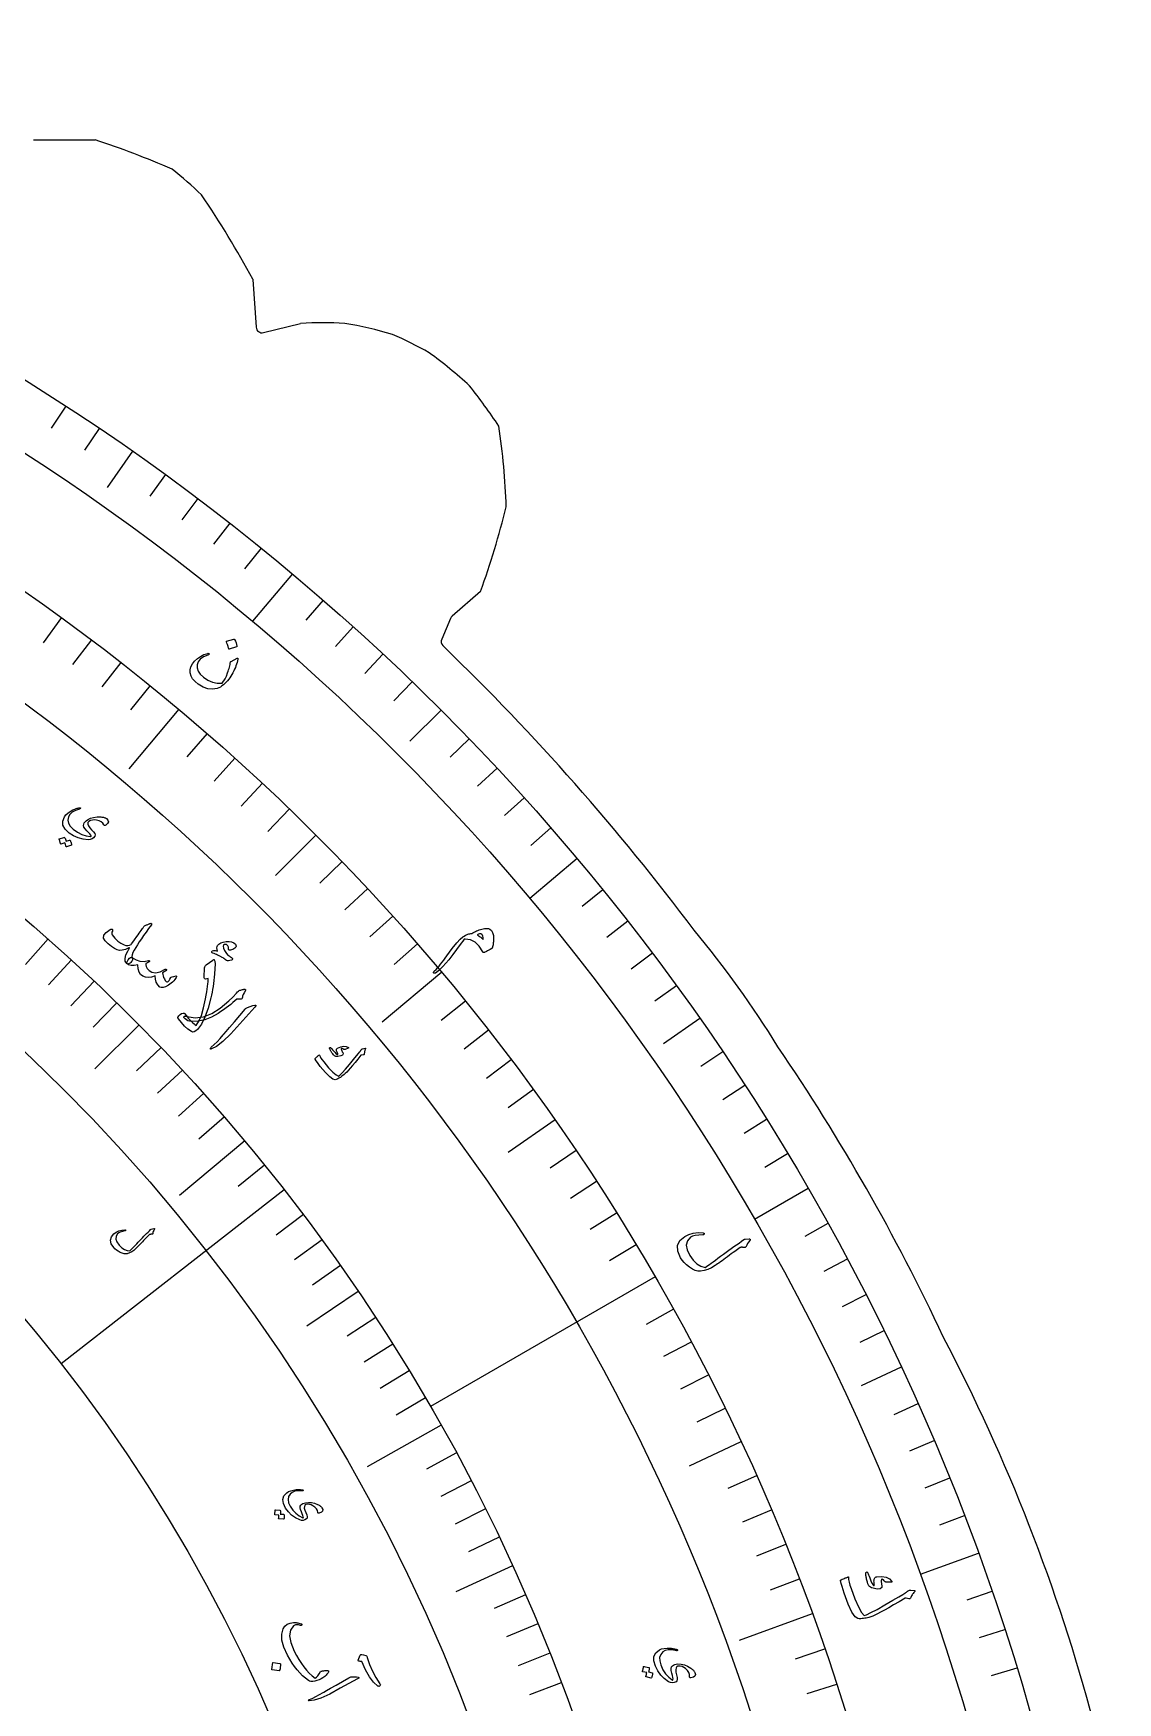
# Model space of a CAD drawing. Header units: millimetres. Extents: x -59 to 59, y -59 to 86.
# Drawn here: x 30.68 to 57.82, y 16.04 to 57.82 of the extents above; entities that cross this region are included whole.
import ezdxf

# ---------------------------------------------------------------- set-up
doc = ezdxf.new("R2010")
doc.units = ezdxf.units.MM
for name, color, linetype in [('CUT_OUTER', 1, 'Continuous'), ('ENGRAVE', 7, 'Continuous'), ('ENGRAVE_FINE', 8, 'Continuous'), ('TEXT', 5, 'Continuous')]:
    doc.layers.add(name, color=color, linetype=linetype)

msp = doc.modelspace()

# ---------------------------------------------------------------- linework, layer by layer
at = {"layer": 'CUT_OUTER'}
for points in [[(30.6826, 55.1567), (32.223, 55.1567), (32.2264, 55.1566)], [(36.1775, 51.6651), (36.1779, 51.6615), (36.2577, 50.4659)], [(36.4437, 50.3304), (37.3679, 50.5613), (37.3724, 50.5621)], [(41.8751, 43.8548), (41.8726, 43.8524), (41.1657, 43.2334)], [(41.1267, 43.1797), (40.9026, 42.6579)], [(40.9308, 42.4963), (40.9612, 42.4638)]]:
    msp.add_lwpolyline(points, dxfattribs=at)
for centre, radius, start, end in [((25.1303, 33.627), 22.6689, 66.53652, 71.75791), ((27.3098, 45.8543), 10.9668, 46.2657, 51.37002), ((14.8185, 40.1138), 24.2824, 28.40518, 34.2451), ((37.9241, 41.5988), 8.9803, 86.48231, 93.52183), ((36.6528, 39.9336), 10.7836, 73.75369, 80.27148), ((36.4074, 50.4759), 0.15, 183.82059, 284.02903), ((36.2742, 42.3515), 8.6311, 60.01081, 66.83328), ((33.6636, 40.334), 11.7503, 47.51992, 53.89128), ((30.0929, 39.8592), 14.695, 33.59074, 38.46467), ((23.691, 45.2722), 18.8401, 2.11694, 8.29232), ((20.3589, 51.5565), 22.8531, 340.30521, 345.84559), ((41.2645, 43.1206), 0.15, 131.20545, 156.76336), ((41.0405, 42.5987), 0.15, 156.76336, 223.03031), ((0.0296, 0.0272), 58.9598, 36.831625, 46.034207), ((27.7113, 19.1087), 25.3991, 31.70787, 39.8137), ((6.072, 3.0211), 52.3151, 25.08199, 34.24189), ((12.4159, 3.6161), 46.367, 14.91234, 27.7401)]:
    msp.add_arc(centre, radius, start, end, dxfattribs=at)
at = {"layer": 'ENGRAVE'}
for points in [[(33.1642, 47.3634), (32.5297, 46.4572)], [(37.166, 44.2927), (36.1705, 43.1063)], [(34.3216, 40.9029), (33.0701, 39.4115)], [(40.8849, 40.8849), (40.1027, 40.1027)], [(37.756, 37.756), (36.7464, 36.7464)], [(44.2927, 37.166), (43.1063, 36.1705)], [(40.9029, 34.3216), (39.4115, 33.0701)], [(47.3634, 33.1642), (46.4572, 32.5297)], [(33.3295, 33.0034), (32.2227, 31.9074)], [(43.7386, 30.6261), (42.569, 29.8072)], [(35.9721, 30.1013), (34.3432, 28.7382)], [(36.9607, 28.8788), (31.3817, 24.5198)], [(50.0736, 28.91), (48.7323, 28.1356)], [(38.8142, 26.3351), (37.5253, 25.4606)], [(46.2414, 26.6975), (40.6209, 23.4525)], [(52.4027, 24.4358), (51.4001, 23.9683)], [(40.8878, 22.9841), (39.0363, 21.9433)], [(48.3923, 22.5657), (47.0983, 21.9623)], [(54.333, 19.7756), (52.8777, 19.2459)], [(42.6762, 19.4633), (41.259, 18.817)], [(50.1749, 18.2622), (48.3453, 17.5963)]]:
    msp.add_lwpolyline(points, dxfattribs=at)
for radius in [57.82, 57.82, 56.2713, 53.395, 53.395, 51.1235, 46.905, 46.905, 44.427, 39.825, 39.825]:
    msp.add_circle((0, 0), radius, dxfattribs=at)
at = {"layer": 'ENGRAVE_FINE'}
for points in [[(31.491, 48.4919), (31.1295, 47.9353)], [(32.3325, 47.935), (31.9614, 47.3847)], [(33.9857, 46.7774), (33.5956, 46.2404)], [(34.7969, 46.1771), (34.3975, 45.647)], [(35.5975, 45.5628), (35.1889, 45.0397)], [(36.3873, 44.9346), (35.9696, 44.4187)], [(37.9333, 43.6373), (37.4979, 43.1364)], [(31.3848, 43.1975), (30.927, 42.5674)], [(32.1339, 42.6431), (31.6652, 42.0212)], [(38.6891, 42.9686), (38.245, 42.4754)], [(39.4331, 42.2869), (38.9805, 41.8014)], [(32.8732, 42.0758), (32.3938, 41.4621)], [(33.6026, 41.4957), (33.1124, 40.8905)], [(40.1651, 41.5922), (39.7041, 41.1148)], [(35.0303, 40.2977), (34.5193, 39.71)], [(41.5922, 40.1651), (41.1148, 39.7041)], [(35.7282, 39.6802), (35.2071, 39.1015)], [(42.2869, 39.4331), (41.8014, 38.9805)], [(36.4153, 39.0506), (35.8842, 38.4811)], [(42.9686, 38.6891), (42.4754, 38.245)], [(37.0913, 38.4091), (36.5503, 37.8489)], [(43.6373, 37.9333), (43.1364, 37.4979)], [(38.4091, 37.0913), (37.8489, 36.5503)], [(39.0506, 36.4153), (38.4811, 35.8842)], [(44.9346, 36.3873), (44.4187, 35.9696)], [(39.6802, 35.7282), (39.1015, 35.2071)], [(45.5628, 35.5975), (45.0397, 35.1889)], [(31.0497, 35.1567), (30.4873, 34.5199)], [(40.2977, 35.0303), (39.71, 34.5193)], [(46.1771, 34.7969), (45.647, 34.3975)], [(31.6328, 34.633), (31.0599, 34.0057)], [(32.2073, 34.0994), (31.6239, 33.4818)], [(46.7774, 33.9857), (46.2404, 33.5956)], [(32.7729, 33.5562), (32.1793, 32.9484)], [(41.4957, 33.6026), (40.8905, 33.1124)], [(42.0758, 32.8732), (41.4621, 32.3938)], [(33.877, 32.4412), (33.2633, 31.8536)], [(47.935, 32.3325), (47.3847, 31.9614)], [(34.4151, 31.8697), (33.7917, 31.2925)], [(42.6431, 32.1339), (42.0212, 31.6652)], [(43.1975, 31.3848), (42.5674, 30.927)], [(48.4919, 31.491), (47.9353, 31.1295)], [(34.9438, 31.2892), (34.3108, 30.7224)], [(35.4628, 30.6996), (34.8205, 30.1436)], [(49.0341, 30.6399), (48.4712, 30.2882)], [(44.2665, 29.8581), (43.6208, 29.4226)], [(49.5614, 29.7795), (48.9925, 29.4376)], [(36.4714, 29.4943), (35.8108, 28.9601)], [(44.7808, 29.081), (44.1277, 28.6568)], [(37.4397, 28.255), (36.7616, 27.7432)], [(45.2815, 28.295), (44.6211, 27.8823)], [(50.5705, 28.0317), (49.99, 27.7099)], [(37.9084, 27.623), (37.2218, 27.1226)], [(45.7684, 27.5005), (45.1009, 27.0993)], [(38.3666, 26.983), (37.6717, 26.4942)], [(51.052, 27.1448), (50.466, 26.8332)], [(51.518, 26.2497), (50.9266, 25.9484)], [(39.251, 25.6796), (38.54, 25.2144)], [(46.7003, 25.8864), (46.0192, 25.5088)], [(47.145, 25.0674), (46.4573, 24.7018)], [(51.9683, 25.3466), (51.3717, 25.0557)], [(39.6769, 25.0165), (38.9582, 24.5634)], [(40.0917, 24.3461), (39.3655, 23.9052)], [(47.5753, 24.2408), (46.8814, 23.8873)], [(40.4954, 23.6686), (39.7619, 23.2399)], [(47.9911, 23.4068), (47.2911, 23.0654)], [(52.8212, 23.5175), (52.2148, 23.2475)], [(53.2236, 22.5921), (52.6126, 22.3327)], [(41.2688, 22.2928), (40.5212, 21.889)], [(41.6382, 21.5949), (40.884, 21.2037)], [(48.7788, 21.7177), (48.0673, 21.4009)], [(53.6098, 21.6598), (52.9944, 21.4111)], [(41.996, 20.8905), (41.2353, 20.5121)], [(49.1504, 20.8631), (48.4335, 20.5588)], [(53.9796, 20.7208), (53.36, 20.483)], [(42.342, 20.18), (41.5751, 19.8144)], [(49.507, 20.0021), (48.7849, 19.7104)], [(49.8485, 19.1351), (49.1215, 18.856)], [(54.6699, 18.8244), (54.0423, 18.6083)], [(42.9984, 18.7408), (42.2195, 18.4014)], [(43.3085, 18.0127), (42.524, 17.6864)], [(54.9901, 17.8674), (54.3588, 17.6623)], [(43.6063, 17.2791), (42.8165, 16.9661)], [(50.486, 17.3837), (49.7496, 17.1302)], [(55.2935, 16.9049), (54.6588, 16.7109)], [(43.8919, 16.5402), (43.0969, 16.2406)], [(50.7817, 16.5), (50.041, 16.2593)]]:
    msp.add_lwpolyline(points, dxfattribs=at)
at = {"layer": 'TEXT'}
for points in [[(35.7011, 42.6581), (35.7049, 42.6585), (35.7088, 42.6572), (35.7129, 42.6545), (35.7171, 42.6503), (35.7386, 42.6104), (35.7558, 42.5692), (35.7687, 42.5267), (35.7773, 42.4829), (35.7771, 42.4774), (35.7755, 42.4732), (35.7724, 42.4702), (35.7679, 42.4684), (35.586, 42.4097), (35.5806, 42.4092), (35.5763, 42.4116), (35.573, 42.417), (35.5708, 42.4252), (35.5689, 42.4324), (35.5657, 42.4434), (35.5612, 42.4584), (35.5553, 42.4772), (35.5479, 42.5001), (35.5387, 42.5272), (35.5278, 42.5585), (35.5151, 42.5941), (35.5138, 42.5993), (35.5142, 42.6032), (35.5163, 42.6056), (35.52, 42.6067)], [(35.8006, 42.1561), (35.7911, 42.117), (35.78, 42.077), (35.7676, 42.0362), (35.7536, 41.9945), (35.7378, 41.952), (35.7198, 41.9085), (35.6996, 41.8641), (35.6772, 41.8188), (35.6535, 41.7748), (35.6283, 41.7327), (35.6014, 41.6925), (35.5731, 41.6541), (35.543, 41.6175), (35.5112, 41.5825), (35.4777, 41.5492), (35.4425, 41.5175), (35.4026, 41.4868), (35.3623, 41.4612), (35.3216, 41.4409), (35.2806, 41.4258), (35.1688, 41.407), (35.0529, 41.4185), (34.9327, 41.4602), (34.8081, 41.532), (34.728, 41.5957), (34.6679, 41.6637), (34.6277, 41.736), (34.6076, 41.8128), (34.6081, 41.8895), (34.6265, 41.9644), (34.663, 42.0376), (34.7176, 42.109), (34.7874, 42.1747), (34.8654, 42.2288), (34.9516, 42.2713), (35.046, 42.3021), (35.0586, 42.3042), (35.0683, 42.3031), (35.075, 42.2988), (35.0789, 42.2915), (35.0801, 42.2819), (35.0757, 42.2734), (35.0656, 42.2661), (35.05, 42.2601), (34.9419, 42.2124), (34.861, 42.1557), (34.8074, 42.09), (34.7808, 42.0153), (34.7808, 41.9378), (34.8073, 41.8603), (34.8603, 41.7829), (34.9397, 41.7054), (35.0505, 41.6296), (35.1643, 41.5797), (35.2813, 41.5559), (35.4015, 41.558), (35.4048, 41.5589), (35.4085, 41.5612), (35.4126, 41.5649), (35.4172, 41.5699), (35.4495, 41.6125), (35.4813, 41.6672), (35.5124, 41.734), (35.5428, 41.8129), (35.5568, 41.8537), (35.5694, 41.892), (35.5805, 41.9279), (35.5902, 41.9613), (35.5984, 41.9923), (35.6047, 42.0207), (35.6093, 42.0466), (35.612, 42.07), (35.6139, 42.0818), (35.6174, 42.0913), (35.6224, 42.0984), (35.6289, 42.1032), (35.7801, 42.1818), (35.7907, 42.1849), (35.7976, 42.1817), (35.8009, 42.172), (35.8006, 42.1561)], [(32.4475, 38.0086), (32.4216, 38.0516), (32.3816, 38.0865), (32.3275, 38.1133), (32.2593, 38.132), (32.2099, 38.1366), (32.1622, 38.1325), (32.1161, 38.1199), (32.0718, 38.0986), (32.0644, 38.093), (32.0583, 38.086), (32.0533, 38.0775), (32.0495, 38.0675), (32.047, 38.0286), (32.0616, 37.9854), (32.093, 37.938), (32.1413, 37.8863), (32.1894, 37.8357), (32.2191, 37.7927), (32.2303, 37.7575), (32.2231, 37.73), (32.1894, 37.6885), (32.1506, 37.6591), (32.1065, 37.6417), (32.0572, 37.6365), (31.9266, 37.6498), (31.8033, 37.6823), (31.6872, 37.7339), (31.5782, 37.8048), (31.4763, 37.9026), (31.4224, 38.0029), (31.4167, 38.1059), (31.4592, 38.2119), (31.4957, 38.2592), (31.5435, 38.3039), (31.6028, 38.3457), (31.6736, 38.3847), (31.6949, 38.3942), (31.7159, 38.4029), (31.7367, 38.4109), (31.7573, 38.4182), (31.7777, 38.4247), (31.7981, 38.4305), (31.8186, 38.4355), (31.839, 38.4399), (31.8487, 38.4407), (31.8553, 38.4388), (31.8587, 38.4343), (31.859, 38.4272), (31.8568, 38.4204), (31.8531, 38.4149), (31.8479, 38.4107), (31.841, 38.4078), (31.7327, 38.3715), (31.6494, 38.3267), (31.5911, 38.2736), (31.5578, 38.2123), (31.5448, 38.1294), (31.5606, 38.0502), (31.6052, 37.9745), (31.6786, 37.9023), (31.7862, 37.8259), (31.8943, 37.7704), (32.0032, 37.7358), (32.1128, 37.722), (32.1204, 37.7223), (32.1253, 37.7249), (32.1276, 37.7297), (32.1272, 37.7367), (32.1185, 37.7566), (32.0978, 37.7848), (32.0652, 37.8211), (32.0206, 37.8656), (31.9768, 37.9129), (31.9491, 37.9557), (31.9374, 37.994), (31.9417, 38.028), (31.9568, 38.0594), (31.9778, 38.088), (32.0046, 38.114), (32.0372, 38.1372), (32.1112, 38.1744), (32.1911, 38.1987), (32.2769, 38.2102), (32.3685, 38.2086), (32.3917, 38.2069), (32.4134, 38.2041), (32.4335, 38.2003), (32.452, 38.1954), (32.4688, 38.1896), (32.484, 38.1831), (32.4976, 38.1757), (32.5096, 38.1676), (32.549, 38.1271), (32.5593, 38.0862), (32.5405, 38.0447), (32.4928, 38.0027), (32.4766, 37.9943), (32.4637, 37.9924), (32.454, 37.9972), (32.4475, 38.0086)], [(31.5897, 37.6269), (31.5923, 37.6272), (31.5949, 37.6264), (31.5977, 37.6246), (31.6005, 37.6217), (31.6079, 37.6085), (31.6146, 37.595), (31.6206, 37.5815), (31.6259, 37.5678), (31.6305, 37.5539), (31.6344, 37.5396), (31.6377, 37.5248), (31.6402, 37.5097), (31.64, 37.506), (31.6387, 37.5029), (31.6363, 37.5005), (31.6328, 37.4987), (31.5082, 37.4581), (31.5058, 37.4582), (31.5036, 37.46), (31.5017, 37.4635), (31.5001, 37.4687), (31.4995, 37.4728), (31.4979, 37.4789), (31.4955, 37.4871), (31.4922, 37.4974), (31.4881, 37.5098), (31.483, 37.5245), (31.4771, 37.5415), (31.4702, 37.5608), (31.3727, 37.5296), (31.3691, 37.5292), (31.3662, 37.5308), (31.3641, 37.5343), (31.3626, 37.5399), (31.3614, 37.5448), (31.3593, 37.5523), (31.3564, 37.5623), (31.3526, 37.5751), (31.3478, 37.5905), (31.3419, 37.6088), (31.3348, 37.63), (31.3265, 37.654), (31.3262, 37.6571), (31.3269, 37.6595), (31.3285, 37.661), (31.331, 37.6617), (31.4538, 37.6986), (31.4564, 37.6989), (31.459, 37.6981), (31.4618, 37.6963), (31.4646, 37.6935), (31.4713, 37.6827), (31.4773, 37.6716), (31.4827, 37.6603), (31.4873, 37.6487), (31.4914, 37.6369), (31.4948, 37.625), (31.4977, 37.613), (31.5, 37.6008)], [(33.1604, 34.6844), (33.1667, 34.6673), (33.1675, 34.6494), (33.1626, 34.6305), (33.1522, 34.6107), (33.1368, 34.5886), (33.1198, 34.5695), (33.1015, 34.5534), (33.0817, 34.5402), (33.0624, 34.5313), (33.0456, 34.5277), (33.0313, 34.5297), (33.0195, 34.537), (32.9839, 34.5971), (32.9762, 34.6699), (32.9965, 34.7555), (33.0447, 34.854), (33.054, 34.87), (33.0621, 34.8838), (33.0689, 34.8956), (33.0746, 34.9052), (33.0789, 34.9127), (33.082, 34.918), (33.0839, 34.9212), (33.0845, 34.9223), (33.0866, 34.9294), (33.0854, 34.9331), (33.0809, 34.9333), (33.0731, 34.93), (32.9855, 34.8932), (32.9075, 34.873), (32.8391, 34.8694), (32.7803, 34.8824), (32.7093, 34.9164), (32.635, 34.9657), (32.5573, 35.0303), (32.4762, 35.1101), (32.4364, 35.179), (32.4448, 35.2493), (32.5013, 35.321), (32.6063, 35.3939), (32.6211, 35.4006), (32.6343, 35.4034), (32.6459, 35.4024), (32.6558, 35.3975), (32.6628, 35.3897), (32.6657, 35.3799), (32.6644, 35.3681), (32.6591, 35.3544), (32.6476, 35.3251), (32.6428, 35.2993), (32.6446, 35.277), (32.6531, 35.2581), (32.7202, 35.1734), (32.7932, 35.103), (32.8723, 35.0468), (32.9574, 35.0049), (33.0003, 34.9929), (33.043, 34.9911), (33.0857, 34.9995), (33.1284, 35.018), (33.1415, 35.0335), (33.1697, 35.0716), (33.2132, 35.1324), (33.2718, 35.2159), (33.3034, 35.2603), (33.332, 35.3004), (33.3576, 35.3361), (33.3803, 35.3673), (33.3996, 35.3941), (33.4154, 35.4163), (33.4277, 35.4338), (33.4363, 35.4468), (33.4509, 35.4653), (33.4654, 35.4801), (33.4798, 35.491), (33.4942, 35.4981), (33.5134, 35.5055), (33.5314, 35.5124), (33.548, 35.5188), (33.5634, 35.5246), (33.5774, 35.53), (33.5899, 35.535), (33.6008, 35.5397), (33.6103, 35.5441), (33.6186, 35.547), (33.6259, 35.5473), (33.6324, 35.5449), (33.6379, 35.5398), (33.6417, 35.532), (33.6429, 35.5242), (33.6414, 35.5166), (33.6374, 35.5092), (33.5678, 35.4155), (33.5027, 35.3259), (33.4421, 35.2405), (33.3859, 35.1593), (33.3341, 35.0823), (33.2865, 35.0096), (33.2432, 34.9414), (33.2041, 34.8774), (33.1708, 34.8148), (33.1524, 34.7617), (33.1489, 34.7182), (33.1604, 34.6844)], [(35.5198, 34.6168), (35.4946, 34.6347), (35.4712, 34.6512), (35.4495, 34.6663), (35.4295, 34.68), (35.4112, 34.6922), (35.3947, 34.7026), (35.3799, 34.7112), (35.3668, 34.7181), (35.3531, 34.7246), (35.3365, 34.7324), (35.3169, 34.7413), (35.2944, 34.7514), (35.2688, 34.7625), (35.2401, 34.7746), (35.2082, 34.7877), (35.1732, 34.8016), (35.16, 34.8085), (35.1516, 34.817), (35.1477, 34.8274), (35.1485, 34.8394), (35.1609, 34.8585), (35.1889, 34.8671), (35.2323, 34.8653), (35.2913, 34.8529), (35.2793, 34.8952), (35.2751, 34.9321), (35.2787, 34.9635), (35.29, 34.9895), (35.3238, 35.0259), (35.371, 35.055), (35.4315, 35.0766), (35.5053, 35.0907), (35.5802, 35.0944), (35.6439, 35.0848), (35.6963, 35.0619), (35.7375, 35.0259), (35.7535, 34.999), (35.757, 34.9735), (35.7481, 34.9494), (35.7268, 34.9267), (35.699, 34.9069), (35.6708, 34.8917), (35.6422, 34.8808), (35.6131, 34.8745), (35.5894, 34.8734), (35.5736, 34.8784), (35.5657, 34.8895), (35.5657, 34.9067), (35.5687, 34.9293), (35.5666, 34.9503), (35.5594, 34.9695), (35.5471, 34.987), (35.5316, 35.0028), (35.5147, 35.0135), (35.4964, 35.0191), (35.4768, 35.0197), (35.4578, 35.0155), (35.4447, 35.007), (35.4376, 34.994), (35.4365, 34.9766), (35.4448, 34.924), (35.4655, 34.8706), (35.4984, 34.8162), (35.5437, 34.7608), (35.5482, 34.7565), (35.5535, 34.752), (35.5596, 34.7473), (35.5666, 34.7423), (35.5742, 34.737), (35.5825, 34.7313), (35.5913, 34.7252), (35.6008, 34.7186), (35.6109, 34.7113), (35.6202, 34.7048), (35.6285, 34.699), (35.6358, 34.694), (35.6423, 34.6895), (35.6478, 34.6853), (35.6525, 34.6815), (35.6562, 34.6779), (35.6622, 34.6703), (35.6656, 34.6626), (35.6663, 34.6548), (35.6644, 34.6468), (35.6615, 34.6402), (35.6579, 34.6348), (35.6534, 34.6306), (35.6481, 34.6278), (35.6029, 34.6154), (35.5665, 34.6094), (35.5388, 34.6099), (35.5198, 34.6168)], [(41.6547, 35.2911), (41.6844, 35.3087), (41.7146, 35.3255), (41.7453, 35.3414), (41.7765, 35.3566), (41.8082, 35.3706), (41.8404, 35.383), (41.873, 35.3939), (41.906, 35.4032), (41.9696, 35.4157), (42.0244, 35.4191), (42.0702, 35.4137), (42.1072, 35.3993), (42.1484, 35.3646), (42.1776, 35.3129), (42.1949, 35.2443), (42.2001, 35.1588), (42.1998, 35.1338), (42.1987, 35.1088), (42.1968, 35.084), (42.1942, 35.0592), (42.1909, 35.0344), (42.187, 35.0095), (42.1825, 34.9845), (42.1774, 34.9593), (42.1738, 34.9455), (42.1686, 34.934), (42.162, 34.9247), (42.1539, 34.9176), (42.1158, 34.8954), (42.0816, 34.8757), (42.0514, 34.8586), (42.0251, 34.8441), (42.0032, 34.8323), (41.9859, 34.8233), (41.9734, 34.8172), (41.9656, 34.814), (41.954, 34.8125), (41.9441, 34.8149), (41.9359, 34.821), (41.9294, 34.8309), (41.8419, 34.9721), (41.7397, 35.073), (41.623, 35.1334), (41.492, 35.1533), (41.4793, 35.1518), (41.4686, 35.148), (41.4597, 35.142), (41.4526, 35.1338), (41.3671, 35.0126), (41.276, 34.8889), (41.1792, 34.7627), (41.0768, 34.6341), (40.9343, 34.4666), (40.8244, 34.3547), (40.7472, 34.2983), (40.7028, 34.2972), (40.6976, 34.3075), (40.6996, 34.3209), (40.7088, 34.3373), (40.7252, 34.3567), (40.7618, 34.3942), (40.7989, 34.4346), (40.8365, 34.4777), (40.8744, 34.5235), (40.9129, 34.5719), (40.952, 34.6225), (40.9916, 34.6753), (41.0317, 34.7304), (41.1663, 34.9151), (41.2772, 35.0564), (41.3647, 35.154), (41.4288, 35.208), (41.4624, 35.2286), (41.4946, 35.2462), (41.5254, 35.2606), (41.5549, 35.272), (41.5827, 35.2805), (41.6086, 35.2865), (41.6326, 35.2901), (41.6547, 35.2911)], [(41.7863, 35.2575), (41.8053, 35.2477), (41.8244, 35.2367), (41.8437, 35.2244), (41.8632, 35.2109), (41.8828, 35.1962), (41.9024, 35.1804), (41.922, 35.1637), (41.9415, 35.1458), (41.9393, 35.1922), (41.9328, 35.2283), (41.922, 35.2542), (41.9069, 35.2699), (41.8806, 35.2815), (41.8517, 35.2833), (41.8203, 35.2753), (41.7863, 35.2575)], [(34.2545, 34.232), (34.2604, 34.2308), (34.2637, 34.2259), (34.2644, 34.2172), (34.2625, 34.2046), (34.256, 34.1867), (34.2429, 34.165), (34.2232, 34.1395), (34.1968, 34.1102), (34.1657, 34.0781), (34.1331, 34.049), (34.0991, 34.0229), (34.0638, 33.9998), (33.9891, 33.9608), (33.9285, 33.9397), (33.882, 33.9366), (33.8495, 33.9514), (33.7966, 34.0107), (33.7592, 34.0771), (33.7372, 34.1508), (33.7306, 34.2319), (33.6417, 34.202), (33.5603, 34.1906), (33.4861, 34.1977), (33.4192, 34.2233), (33.3654, 34.267), (33.3276, 34.3282), (33.3056, 34.4071), (33.2994, 34.5037), (33.2061, 34.4905), (33.1284, 34.4915), (33.0662, 34.507), (33.0195, 34.537), (33.0159, 34.5491), (33.0213, 34.5698), (33.0357, 34.5991), (33.0591, 34.637), (33.0864, 34.6705), (33.1123, 34.6895), (33.137, 34.6942), (33.1604, 34.6844), (33.2518, 34.6295), (33.3494, 34.5994), (33.4532, 34.5943), (33.5632, 34.614), (33.5692, 34.6151), (33.5744, 34.615), (33.5789, 34.6137), (33.5825, 34.6111), (33.586, 34.6069), (33.5882, 34.6024), (33.5893, 34.5974), (33.5892, 34.592), (33.5822, 34.5818), (33.5643, 34.5704), (33.5354, 34.5578), (33.4954, 34.5441), (33.4932, 34.5059), (33.5061, 34.4635), (33.5343, 34.4169), (33.5776, 34.3662), (33.649, 34.3207), (33.7404, 34.3104), (33.8521, 34.3353), (33.9841, 34.3954), (33.9908, 34.3985), (33.9965, 34.3998), (34.0012, 34.3994), (34.005, 34.3971), (34.0091, 34.3922), (34.0119, 34.3871), (34.0132, 34.3818), (34.0131, 34.3762), (34.0112, 34.3702), (34.0084, 34.365), (34.0048, 34.3606), (34.0004, 34.3569), (33.9174, 34.3053), (33.9197, 34.2699), (33.9278, 34.2328), (33.9417, 34.194), (33.9613, 34.1533), (33.9838, 34.1172), (34.0046, 34.0934), (34.0238, 34.082), (34.0414, 34.083), (34.0583, 34.0946), (34.077, 34.1163), (34.0975, 34.1482), (34.1198, 34.1904), (34.1306, 34.1978), (34.1567, 34.2072), (34.1979, 34.2186), (34.2545, 34.232)], [(34.4652, 33.2904), (34.514, 33.2299), (34.5591, 33.1761), (34.6007, 33.129), (34.6386, 33.0886), (34.673, 33.0547), (34.7038, 33.0272), (34.7311, 33.006), (34.7549, 32.9911), (34.8239, 33.0957), (34.8868, 33.2419), (34.9432, 33.43), (34.9926, 33.6602), (35.0082, 33.7474), (35.0217, 33.8279), (35.0331, 33.9018), (35.0424, 33.969), (35.0495, 34.0295), (35.0544, 34.083), (35.0571, 34.1297), (35.0575, 34.1695), (34.9913, 34.1531), (34.976, 34.1586), (34.9656, 34.1681), (34.96, 34.1815), (34.9592, 34.1988), (34.9676, 34.4296), (34.9715, 34.4541), (34.9801, 34.4758), (34.9932, 34.4949), (35.0111, 34.5113), (35.1742, 34.6265), (35.1862, 34.6341), (35.1964, 34.6378), (35.2048, 34.6377), (35.2114, 34.6339), (35.2252, 34.599), (35.2308, 34.5277), (35.2279, 34.42), (35.2163, 34.2759), (35.2083, 34.1953), (35.1993, 34.1167), (35.1894, 34.0399), (35.1786, 33.965), (35.1669, 33.892), (35.1543, 33.8209), (35.1408, 33.7517), (35.1265, 33.6843), (35.057, 33.4201), (34.9774, 33.2), (34.8883, 33.0238), (34.7902, 32.8912), (34.7479, 32.8534), (34.7085, 32.8318), (34.6721, 32.8264), (34.6385, 32.8373), (34.5496, 32.9001), (34.4657, 32.9745), (34.3866, 33.0606), (34.3124, 33.1584), (34.306, 33.1677), (34.3021, 33.1764), (34.3008, 33.1845), (34.302, 33.192), (34.3256, 33.2349), (34.3546, 33.2671), (34.3889, 33.2884), (34.4287, 33.2989), (34.4423, 33.3), (34.453, 33.2989), (34.4606, 33.2957), (34.4652, 33.2904)], [(34.6394, 33.0894), (34.5934, 33.0943), (34.5513, 33.107), (34.5129, 33.1276), (34.4782, 33.1561), (34.4615, 33.1755), (34.4519, 33.1916), (34.4494, 33.2044), (34.454, 33.2139), (34.4655, 33.2203), (34.4821, 33.2223), (34.5038, 33.2197), (34.5306, 33.2127), (34.7321, 33.1803), (34.9371, 33.2046), (35.1457, 33.286), (35.3579, 33.4248), (35.4664, 33.5126), (35.5706, 33.6045), (35.6705, 33.7006), (35.7659, 33.801), (35.7936, 33.8301), (35.817, 33.8516), (35.8363, 33.8657), (35.8514, 33.8721), (35.8744, 33.8774), (35.8949, 33.8821), (35.9127, 33.8864), (35.9278, 33.8901), (35.9405, 33.8932), (35.9506, 33.8957), (35.9584, 33.8974), (35.9637, 33.8984), (35.9719, 33.8981), (35.9786, 33.8965), (35.9839, 33.8935), (35.9878, 33.8892), (35.9908, 33.8821), (35.992, 33.8757), (35.9914, 33.8699), (35.989, 33.8648), (35.9573, 33.8111), (35.9341, 33.7654), (35.9192, 33.7276), (35.9128, 33.6978), (35.9088, 33.676), (35.8995, 33.6607), (35.8848, 33.652), (35.8649, 33.6497), (35.7727, 33.6518), (35.7264, 33.6067), (35.6766, 33.5618), (35.6235, 33.517), (35.5669, 33.4723), (35.5069, 33.4276), (35.4434, 33.3825), (35.3766, 33.3371), (35.3064, 33.2914), (35.1384, 33.1986), (34.9713, 33.1341), (34.8049, 33.0977), (34.6394, 33.0894)], [(36.1782, 33.4895), (36.224, 33.5017), (36.247, 33.4986), (36.2469, 33.4802), (36.224, 33.4466), (35.8521, 33.0315), (35.6227, 32.7778), (35.4272, 32.5885), (35.2658, 32.4632), (35.1388, 32.4018), (35.1256, 32.3998), (35.1168, 32.4006), (35.1123, 32.4042), (35.112, 32.4107), (35.1143, 32.4181), (35.1187, 32.4261), (35.1254, 32.4345), (35.1342, 32.4435), (35.2063, 32.51), (35.2797, 32.5839), (35.3543, 32.6652), (35.4303, 32.7538), (35.4505, 32.7766), (35.5045, 32.8387), (35.5922, 32.9402), (35.7136, 33.0812), (35.9799, 33.397), (35.995, 33.4127), (36.0106, 33.4255), (36.0264, 33.4355), (36.0426, 33.4426)], [(38.9939, 32.4015), (38.9872, 32.385), (38.9813, 32.3688), (38.9763, 32.3528), (38.9722, 32.337), (38.969, 32.3214), (38.9668, 32.3059), (38.9656, 32.2905), (38.9654, 32.2752), (38.9639, 32.2682), (38.9598, 32.2629), (38.9532, 32.2594), (38.9439, 32.2575), (38.893, 32.25), (38.8877, 32.249), (38.8834, 32.2478), (38.8801, 32.2466), (38.8779, 32.2452), (38.802, 32.1506), (38.7328, 32.0658), (38.6704, 31.9908), (38.6147, 31.9255), (38.5659, 31.8701), (38.5239, 31.8246), (38.4887, 31.7892), (38.4604, 31.7636), (38.4051, 31.7179), (38.3867, 31.7044), (38.3676, 31.6917), (38.3476, 31.6798), (38.327, 31.6686), (38.3055, 31.6583), (38.2831, 31.6489), (38.2598, 31.6405), (38.2357, 31.633), (38.1809, 31.6447), (38.101, 31.7041), (37.9956, 31.811), (37.8645, 31.9652), (37.8253, 32.0149), (37.7903, 32.0619), (37.7594, 32.1062), (37.7327, 32.1478), (37.7313, 32.1524), (37.7314, 32.1567), (37.733, 32.1606), (37.7361, 32.1641), (37.7523, 32.1797), (37.7672, 32.1937), (37.7807, 32.2062), (37.7929, 32.2173), (37.8038, 32.2269), (37.8136, 32.2352), (37.8224, 32.2423), (37.8301, 32.2481), (37.8347, 32.2511), (37.8382, 32.2516), (37.8408, 32.2496), (37.8423, 32.245), (37.8566, 32.2123), (37.8794, 32.1738), (37.9105, 32.1296), (37.9501, 32.0796), (38.0729, 31.9339), (38.1754, 31.8254), (38.2581, 31.7543), (38.321, 31.7206), (38.3553, 31.7492), (38.412, 31.8078), (38.491, 31.8967), (38.5921, 32.0159), (38.6925, 32.1363), (38.7681, 32.2278), (38.8188, 32.2904), (38.8449, 32.324), (38.8517, 32.3335), (38.8582, 32.3424), (38.8642, 32.3506), (38.8697, 32.3583), (38.8748, 32.3653), (38.8792, 32.3715), (38.8831, 32.377), (38.8864, 32.3818), (38.8941, 32.3916), (38.9028, 32.3993), (38.9125, 32.405), (38.9232, 32.4086), (38.9841, 32.4224), (38.9885, 32.4231), (38.992, 32.4227), (38.9946, 32.4214), (38.9964, 32.4191), (38.9972, 32.4152), (38.997, 32.4109), (38.9959, 32.4063), (38.9939, 32.4015)], [(38.5684, 32.4353), (38.5699, 32.4329), (38.5706, 32.4304), (38.5705, 32.4276), (38.5696, 32.4247), (38.5682, 32.4228), (38.5664, 32.4211), (38.5643, 32.4195), (38.5618, 32.4181), (38.4823, 32.3919), (38.4738, 32.3897), (38.4667, 32.3889), (38.4608, 32.3893), (38.4561, 32.3911), (38.4402, 32.402), (38.4247, 32.4096), (38.4098, 32.4141), (38.3954, 32.4154), (38.3901, 32.4135), (38.3875, 32.4077), (38.3878, 32.398), (38.3909, 32.3844), (38.394, 32.3763), (38.3975, 32.368), (38.4013, 32.3597), (38.4054, 32.3513), (38.4099, 32.3427), (38.4148, 32.3338), (38.4201, 32.3248), (38.4259, 32.3155), (38.4382, 32.2768), (38.4216, 32.2472), (38.3761, 32.2266), (38.3018, 32.2149), (38.2768, 32.2148), (38.2553, 32.2172), (38.2373, 32.222), (38.2227, 32.2291), (38.2096, 32.2395), (38.194, 32.2559), (38.1758, 32.2783), (38.1552, 32.3068), (38.1449, 32.3216), (38.1357, 32.3361), (38.1275, 32.3502), (38.1202, 32.3639), (38.1138, 32.3772), (38.1079, 32.3897), (38.1027, 32.4015), (38.098, 32.4127), (38.0965, 32.4206), (38.0966, 32.4274), (38.0985, 32.4329), (38.1021, 32.4373), (38.1071, 32.4404), (38.112, 32.4409), (38.1168, 32.439), (38.1216, 32.4347), (38.136, 32.4199), (38.152, 32.403), (38.1696, 32.3838), (38.1888, 32.3623), (38.2248, 32.3223), (38.2543, 32.2923), (38.2775, 32.2724), (38.2943, 32.2625), (38.2972, 32.2618), (38.2997, 32.2623), (38.302, 32.264), (38.304, 32.2669), (38.3048, 32.2692), (38.3047, 32.2723), (38.3038, 32.2761), (38.302, 32.2806), (38.2823, 32.3199), (38.2747, 32.3368), (38.2699, 32.3528), (38.2678, 32.3677), (38.2686, 32.3816), (38.2716, 32.3953), (38.2771, 32.4067), (38.2852, 32.4155), (38.2958, 32.422), (38.3764, 32.4549), (38.4487, 32.4681), (38.5127, 32.4615), (38.5684, 32.4353)], [(33.6959, 27.9112), (33.7005, 27.912), (33.7047, 27.9115), (33.7085, 27.9097), (33.7117, 27.9067), (33.7139, 27.9028), (33.7146, 27.8985), (33.7136, 27.8938), (33.7111, 27.8886), (33.6956, 27.8594), (33.6838, 27.8322), (33.6758, 27.8071), (33.6715, 27.7839), (33.6693, 27.7763), (33.6644, 27.7705), (33.6566, 27.7666), (33.646, 27.7646), (33.6403, 27.7642), (33.635, 27.7638), (33.6298, 27.7634), (33.6249, 27.7629), (33.6203, 27.7625), (33.616, 27.7622), (33.6121, 27.7619), (33.6086, 27.7617), (33.6023, 27.7612), (33.596, 27.7592), (33.5895, 27.7558), (33.5829, 27.751), (33.5662, 27.7351), (33.5481, 27.7175), (33.5288, 27.6982), (33.5083, 27.6771), (33.4863, 27.6544), (33.463, 27.6302), (33.4383, 27.6043), (33.4122, 27.5769), (33.3865, 27.5491), (33.3622, 27.5232), (33.3392, 27.4992), (33.3175, 27.4771), (33.2972, 27.4567), (33.2783, 27.438), (33.2607, 27.4209), (33.2444, 27.4055), (33.1945, 27.3621), (33.1426, 27.3264), (33.089, 27.2984), (33.0335, 27.2781), (32.9961, 27.272), (32.9539, 27.2755), (32.9071, 27.2886), (32.8555, 27.3113), (32.8045, 27.3399), (32.7603, 27.3698), (32.723, 27.401), (32.6925, 27.4337), (32.6324, 27.5291), (32.6132, 27.6177), (32.6349, 27.6995), (32.6976, 27.7745), (32.7562, 27.8166), (32.822, 27.8478), (32.8951, 27.868), (32.9756, 27.8772), (32.9808, 27.8772), (32.9849, 27.876), (32.9881, 27.8737), (32.9902, 27.8703), (32.9917, 27.8661), (32.9921, 27.8623), (32.9915, 27.859), (32.9899, 27.8561), (32.987, 27.8525), (32.9835, 27.8498), (32.9795, 27.848), (32.975, 27.847), (32.9097, 27.832), (32.8574, 27.8153), (32.8179, 27.7971), (32.7914, 27.7773), (32.7514, 27.7144), (32.7443, 27.6457), (32.7702, 27.5712), (32.8288, 27.4909), (32.8936, 27.4285), (32.9596, 27.3845), (33.0269, 27.3589), (33.0954, 27.3516), (33.1127, 27.3673), (33.1325, 27.386), (33.1549, 27.4077), (33.1798, 27.4326), (33.2072, 27.4606), (33.2372, 27.492), (33.2697, 27.5267), (33.3048, 27.5646), (33.3414, 27.6034), (33.3775, 27.6414), (33.4132, 27.6785), (33.4484, 27.715), (33.4833, 27.7505), (33.5179, 27.7852), (33.5521, 27.8189), (33.586, 27.8517), (33.6174, 27.8848), (33.6215, 27.8879), (33.6257, 27.8904), (33.63, 27.8923), (33.6343, 27.8936)], [(48.5961, 27.6508), (48.6036, 27.6507), (48.6101, 27.6488), (48.6155, 27.6449), (48.6198, 27.6392), (48.6223, 27.6325), (48.6221, 27.6255), (48.6193, 27.6183), (48.6139, 27.6108), (48.5814, 27.5691), (48.5553, 27.5294), (48.5357, 27.4919), (48.5225, 27.4565), (48.517, 27.4451), (48.5076, 27.4375), (48.4942, 27.4335), (48.4769, 27.4332), (48.4679, 27.4342), (48.4593, 27.4351), (48.4511, 27.4359), (48.4432, 27.4366), (48.4358, 27.4372), (48.429, 27.4379), (48.4228, 27.4385), (48.4171, 27.4393), (48.4071, 27.4401), (48.3966, 27.4388), (48.3854, 27.4353), (48.3736, 27.4295), (48.3429, 27.4091), (48.3096, 27.3864), (48.2738, 27.3613), (48.2355, 27.3339), (48.1947, 27.3042), (48.1512, 27.2724), (48.1051, 27.2386), (48.0563, 27.2026), (48.0081, 27.166), (47.9625, 27.1319), (47.9196, 27.1005), (47.8794, 27.0717), (47.8417, 27.0453), (47.8067, 27.0211), (47.7742, 26.9991), (47.7442, 26.9793), (47.6534, 26.9248), (47.5618, 26.883), (47.4695, 26.8538), (47.3764, 26.8373), (47.3158, 26.8381), (47.2504, 26.8553), (47.1802, 26.8889), (47.1053, 26.9387), (47.0329, 26.9978), (46.9717, 27.0569), (46.9216, 27.1164), (46.8825, 27.1761), (46.8142, 27.3428), (46.8082, 27.4874), (46.8648, 27.6104), (46.9843, 27.7115), (47.088, 27.7619), (47.2003, 27.7931), (47.3211, 27.805), (47.4505, 27.7975), (47.4587, 27.7959), (47.4649, 27.7929), (47.4692, 27.7885), (47.4716, 27.7826), (47.4728, 27.7755), (47.4725, 27.7694), (47.4707, 27.7643), (47.4674, 27.7602), (47.4617, 27.7554), (47.4555, 27.7521), (47.4487, 27.7502), (47.4413, 27.7499), (47.3343, 27.7442), (47.2473, 27.7322), (47.1801, 27.7143), (47.1328, 27.6904), (47.0525, 27.6021), (47.0226, 27.4958), (47.0428, 27.3715), (47.1131, 27.2289), (47.1979, 27.1128), (47.2897, 27.0253), (47.3885, 26.9663), (47.4945, 26.9359), (47.526, 26.9557), (47.5625, 26.9797), (47.6037, 27.0078), (47.6499, 27.04), (47.7009, 27.0765), (47.7569, 27.1176), (47.8178, 27.1632), (47.8836, 27.2133), (47.952, 27.2642), (48.0194, 27.314), (48.086, 27.3627), (48.1516, 27.4103), (48.2165, 27.4567), (48.2805, 27.5018), (48.3438, 27.5454), (48.4063, 27.5878), (48.465, 27.6312), (48.4723, 27.6349), (48.4796, 27.6377), (48.4869, 27.6395), (48.4941, 27.6403)], [(37.7995, 20.805), (37.7913, 20.8499), (37.7684, 20.8925), (37.731, 20.9327), (37.679, 20.9705), (37.6385, 20.9902), (37.5966, 21.0021), (37.5533, 21.006), (37.5088, 21.0022), (37.5007, 20.9998), (37.4933, 20.9958), (37.4863, 20.9902), (37.4798, 20.9829), (37.4653, 20.9506), (37.4638, 20.9092), (37.4753, 20.8588), (37.4998, 20.7993), (37.5245, 20.7408), (37.5359, 20.6948), (37.5341, 20.6612), (37.5192, 20.6402), (37.4772, 20.6156), (37.4347, 20.6031), (37.3917, 20.6025), (37.3481, 20.6139), (37.2413, 20.6671), (37.1469, 20.7342), (37.0647, 20.8153), (36.9948, 20.9105), (36.9394, 21.0263), (36.9258, 21.1288), (36.9539, 21.2183), (37.0241, 21.2948), (37.0702, 21.3235), (37.1252, 21.3461), (37.189, 21.3627), (37.2617, 21.3732), (37.2829, 21.3744), (37.3036, 21.3751), (37.3239, 21.3753), (37.3437, 21.3749), (37.3632, 21.3739), (37.3824, 21.3723), (37.4014, 21.37), (37.4202, 21.3672), (37.4287, 21.3647), (37.4337, 21.361), (37.4352, 21.3561), (37.4331, 21.3499), (37.4291, 21.3449), (37.4242, 21.3414), (37.4184, 21.3395), (37.4116, 21.3392), (37.3078, 21.343), (37.2226, 21.3316), (37.156, 21.3051), (37.108, 21.2636), (37.0704, 21.1973), (37.0585, 21.1248), (37.0721, 21.0462), (37.1114, 20.9613), (37.1784, 20.8618), (37.2525, 20.78), (37.334, 20.7156), (37.4228, 20.6688), (37.4294, 20.6666), (37.4344, 20.6672), (37.4378, 20.6705), (37.4398, 20.6766), (37.4388, 20.6964), (37.4302, 20.727), (37.4141, 20.7683), (37.3905, 20.8205), (37.3684, 20.8747), (37.3586, 20.92), (37.3609, 20.9564), (37.3755, 20.9838), (37.3984, 21.0057), (37.4255, 21.0234), (37.4566, 21.0368), (37.4918, 21.0461), (37.5667, 21.054), (37.6424, 21.0491), (37.719, 21.0313), (37.7965, 21.0006), (37.8157, 20.9916), (37.8333, 20.9823), (37.8491, 20.9726), (37.8632, 20.9625), (37.8757, 20.9522), (37.8866, 20.9417), (37.8958, 20.9311), (37.9033, 20.9203), (37.9238, 20.8733), (37.9195, 20.8351), (37.8902, 20.8059), (37.8361, 20.7855), (37.8196, 20.7835), (37.8081, 20.7861), (37.8013, 20.7933), (37.7995, 20.805)], [(36.9475, 20.7556), (36.9497, 20.755), (36.9517, 20.7535), (36.9535, 20.7511), (36.9549, 20.7477), (36.957, 20.7341), (36.9584, 20.7205), (36.9591, 20.7071), (36.9592, 20.6937), (36.9587, 20.6804), (36.9574, 20.667), (36.9555, 20.6534), (36.9528, 20.6398), (36.9514, 20.6367), (36.9493, 20.6344), (36.9465, 20.6332), (36.943, 20.6328), (36.8239, 20.6382), (36.8219, 20.639), (36.8207, 20.6413), (36.8202, 20.6448), (36.8205, 20.6498), (36.8212, 20.6535), (36.8219, 20.6592), (36.8225, 20.6669), (36.823, 20.6767), (36.8234, 20.6885), (36.8238, 20.7026), (36.8242, 20.719), (36.8246, 20.7376), (36.7317, 20.7423), (36.7285, 20.7431), (36.7265, 20.7454), (36.7259, 20.7491), (36.7264, 20.7543), (36.727, 20.7588), (36.7276, 20.7659), (36.7283, 20.7754), (36.7292, 20.7874), (36.73, 20.8021), (36.7309, 20.8195), (36.7316, 20.8398), (36.7323, 20.8629), (36.7331, 20.8656), (36.7344, 20.8674), (36.7362, 20.8682), (36.7386, 20.868), (36.8549, 20.8601), (36.8572, 20.8595), (36.8592, 20.858), (36.8609, 20.8556), (36.8624, 20.8523), (36.8646, 20.8409), (36.8662, 20.8296), (36.8671, 20.8182), (36.8674, 20.8069), (36.867, 20.7956), (36.8661, 20.7843), (36.8647, 20.7732), (36.8628, 20.7621)], [(52.1717, 19.0753), (52.1726, 19.0713), (52.1723, 19.0675), (52.1708, 19.0637), (52.1682, 19.0602), (52.1653, 19.0583), (52.162, 19.0568), (52.1583, 19.0557), (52.1541, 19.0551), (52.0325, 19.0589), (52.0198, 19.0601), (52.0095, 19.0625), (52.0017, 19.0661), (51.9963, 19.0709), (51.9798, 19.0937), (51.9625, 19.1119), (51.9443, 19.1254), (51.9252, 19.1344), (51.917, 19.1345), (51.9106, 19.1278), (51.9062, 19.1144), (51.9036, 19.0943), (51.9039, 19.0815), (51.9046, 19.0685), (51.9057, 19.0552), (51.9071, 19.0416), (51.909, 19.0276), (51.9113, 19.0131), (51.9142, 18.998), (51.9175, 18.9823), (51.915, 18.9233), (51.8776, 18.8911), (51.8052, 18.8855), (51.6978, 18.9066), (51.6636, 18.9189), (51.6354, 18.9328), (51.6131, 18.9483), (51.5967, 18.9654), (51.5839, 18.9861), (51.5706, 19.0162), (51.557, 19.056), (51.5428, 19.1053), (51.5361, 19.1306), (51.5306, 19.155), (51.5263, 19.1784), (51.5232, 19.2008), (51.521, 19.2221), (51.5192, 19.2422), (51.5179, 19.261), (51.517, 19.2785), (51.5187, 19.2902), (51.5223, 19.2994), (51.5276, 19.3061), (51.5347, 19.3103), (51.543, 19.312), (51.55, 19.3103), (51.5557, 19.3053), (51.5602, 19.2969), (51.5725, 19.2696), (51.586, 19.2385), (51.6006, 19.2035), (51.6163, 19.1645), (51.6457, 19.0919), (51.6712, 19.0362), (51.693, 18.9974), (51.7111, 18.9754), (51.7147, 18.973), (51.7185, 18.9724), (51.7225, 18.9736), (51.7266, 18.9765), (51.7288, 18.9794), (51.7303, 18.9836), (51.7309, 18.9893), (51.7307, 18.9963), (51.7232, 19.0599), (51.7212, 19.0869), (51.7225, 19.1112), (51.7271, 19.1326), (51.7349, 19.1513), (51.7458, 19.1686), (51.759, 19.1814), (51.7745, 19.1895), (51.7922, 19.1931), (51.9188, 19.1981), (52.0242, 19.1801), (52.1086, 19.1391), (52.1717, 19.0753)], [(52.7371, 18.8152), (52.7197, 18.796), (52.7036, 18.7767), (52.6888, 18.7572), (52.6753, 18.7377), (52.6632, 18.7179), (52.6524, 18.6978), (52.6431, 18.6773), (52.6351, 18.6565), (52.6297, 18.6476), (52.6215, 18.6424), (52.6106, 18.6408), (52.597, 18.6429), (52.5236, 18.6584), (52.5158, 18.6597), (52.5094, 18.6603), (52.5043, 18.6602), (52.5006, 18.6594), (52.3497, 18.568), (52.2128, 18.4867), (52.0899, 18.4154), (51.9813, 18.3541), (51.8868, 18.3028), (51.8067, 18.2618), (51.7409, 18.231), (51.6895, 18.2103), (51.591, 18.1756), (51.5592, 18.1664), (51.5267, 18.1586), (51.4935, 18.1522), (51.4597, 18.1474), (51.4252, 18.1441), (51.39, 18.1425), (51.354, 18.1426), (51.3172, 18.1443), (51.2483, 18.1877), (51.1689, 18.3086), (51.0784, 18.5068), (50.9759, 18.7823), (50.9471, 18.8695), (50.9225, 18.951), (50.9022, 19.0267), (50.8863, 19.0967), (50.8866, 19.1038), (50.8888, 19.1096), (50.893, 19.1141), (50.899, 19.1173), (50.9289, 19.1306), (50.9562, 19.1425), (50.9808, 19.153), (51.0029, 19.162), (51.0226, 19.1698), (51.0402, 19.1763), (51.0557, 19.1817), (51.0691, 19.1858), (51.0768, 19.1877), (51.0819, 19.1866), (51.0844, 19.1826), (51.0843, 19.1756), (51.0877, 19.1238), (51.0997, 19.06), (51.1204, 18.9841), (51.1497, 18.8961), (51.2451, 18.6363), (51.3311, 18.4371), (51.4085, 18.2988), (51.4777, 18.2214), (51.5388, 18.2431), (51.6455, 18.2949), (51.7978, 18.3768), (51.9956, 18.4891), (52.1929, 18.6035), (52.3418, 18.6909), (52.4424, 18.7511), (52.4947, 18.7841), (52.5088, 18.7936), (52.522, 18.8025), (52.5343, 18.8108), (52.5457, 18.8185), (52.5561, 18.8256), (52.5653, 18.8319), (52.5733, 18.8375), (52.5802, 18.8424), (52.5956, 18.852), (52.6113, 18.8582), (52.6274, 18.8611), (52.6439, 18.8606), (52.7341, 18.8489), (52.7404, 18.8475), (52.745, 18.8453), (52.748, 18.8421), (52.7493, 18.8381), (52.7484, 18.8323), (52.746, 18.8265), (52.7423, 18.8208), (52.7371, 18.8152)], [(38.067, 16.8083), (38.0571, 16.7891), (38.045, 16.7702), (38.031, 16.7517), (38.0148, 16.7335), (37.9967, 16.7157), (37.9768, 16.6984), (37.955, 16.6815), (37.9314, 16.665), (37.8824, 16.6356), (37.8317, 16.6114), (37.7792, 16.5924), (37.7249, 16.5786), (37.6742, 16.5716), (37.6306, 16.5721), (37.5941, 16.5799), (37.5647, 16.5952), (37.4916, 16.6526), (37.4208, 16.7162), (37.3521, 16.786), (37.2856, 16.8621), (37.2215, 16.9446), (37.1598, 17.0335), (37.1007, 17.1289), (37.044, 17.2308), (36.9535, 17.4292), (36.9046, 17.6041), (36.8975, 17.7559), (36.9325, 17.8851), (36.9761, 17.9524), (37.0341, 18.0019), (37.1066, 18.0335), (37.1937, 18.0472), (37.2138, 18.0473), (37.2349, 18.0463), (37.257, 18.0442), (37.2799, 18.0411), (37.3038, 18.0368), (37.3287, 18.0315), (37.3545, 18.025), (37.3812, 18.0175), (37.3892, 18.0145), (37.3952, 18.0103), (37.3993, 18.0049), (37.4016, 17.9983), (37.402, 17.9933), (37.4008, 17.9884), (37.3978, 17.9835), (37.3932, 17.9786), (37.3884, 17.9751), (37.3831, 17.9732), (37.3772, 17.973), (37.3708, 17.9745), (37.345, 17.9812), (37.3193, 17.986), (37.2937, 17.9888), (37.2681, 17.9897), (37.2451, 17.9876), (37.2245, 17.9825), (37.2061, 17.9743), (37.19, 17.9631), (37.1153, 17.8577), (37.0944, 17.7178), (37.1269, 17.5432), (37.2123, 17.3332), (37.269, 17.2224), (37.3281, 17.1191), (37.3895, 17.0232), (37.4535, 16.9347), (37.52, 16.8536), (37.5892, 16.7796), (37.661, 16.7129), (37.7357, 16.6533), (37.7701, 16.6775), (37.8043, 16.7131), (37.8384, 16.7602), (37.8722, 16.8189), (37.8765, 16.8221), (37.8855, 16.8259), (37.8992, 16.83), (37.9177, 16.8346), (37.9197, 16.8346), (37.9215, 16.8347), (37.9229, 16.8349), (37.924, 16.8352), (37.9499, 16.8396), (37.9798, 16.8424), (38.0137, 16.8437), (38.0515, 16.8433), (38.0639, 16.8412), (38.0706, 16.8347), (38.0717, 16.8237), (38.067, 16.8083)], [(39.3575, 16.5145), (39.3656, 16.4994), (39.3681, 16.4853), (39.365, 16.4722), (39.3564, 16.4602), (39.3445, 16.4515), (39.3316, 16.4482), (39.3178, 16.4504), (39.3031, 16.4581), (39.1977, 16.5532), (39.0963, 16.6869), (38.9985, 16.8591), (38.9039, 17.0698), (38.8837, 17.071), (38.8653, 17.0731), (38.8488, 17.0759), (38.8341, 17.0796), (38.8236, 17.0837), (38.8169, 17.0889), (38.8141, 17.0952), (38.8152, 17.1027), (38.8638, 17.2299), (38.8766, 17.2431), (38.9047, 17.2463), (38.948, 17.2397), (39.0067, 17.2232), (39.0178, 17.2165), (39.0272, 17.2063), (39.035, 17.1925), (39.041, 17.1751), (39.0964, 16.9989), (39.1675, 16.8302), (39.2545, 16.6688), (39.3575, 16.5145)], [(47.1047, 16.6927), (47.1037, 16.7428), (47.0865, 16.7931), (47.0531, 16.8434), (47.0034, 16.8937), (46.9629, 16.9223), (46.9196, 16.9427), (46.8733, 16.9547), (46.8242, 16.9585), (46.8151, 16.9573), (46.8063, 16.9543), (46.7977, 16.9494), (46.7894, 16.9427), (46.7679, 16.9102), (46.7589, 16.8656), (46.7624, 16.8088), (46.7784, 16.7398), (46.7947, 16.6719), (46.7989, 16.6199), (46.791, 16.5838), (46.7711, 16.5636), (46.7211, 16.5444), (46.6727, 16.5384), (46.6259, 16.5455), (46.5807, 16.5656), (46.4742, 16.6424), (46.3836, 16.7322), (46.3089, 16.8349), (46.2499, 16.9508), (46.2105, 17.0864), (46.2141, 17.2002), (46.2606, 17.2923), (46.3504, 17.3628), (46.4057, 17.3856), (46.4694, 17.4004), (46.5416, 17.4069), (46.6224, 17.4053), (46.6456, 17.4029), (46.6682, 17.3999), (46.6903, 17.3965), (46.7117, 17.3925), (46.7326, 17.3879), (46.7532, 17.3827), (46.7735, 17.3769), (46.7934, 17.3704), (46.8021, 17.3662), (46.8069, 17.3613), (46.8076, 17.3557), (46.8043, 17.3494), (46.799, 17.3446), (46.7931, 17.3417), (46.7864, 17.3407), (46.779, 17.3416), (46.667, 17.3643), (46.5725, 17.3672), (46.4955, 17.3503), (46.436, 17.3139), (46.3833, 17.2486), (46.3574, 17.1721), (46.3582, 17.0843), (46.3857, 16.985), (46.4406, 16.8651), (46.5065, 16.763), (46.5834, 16.6785), (46.6715, 16.6118), (46.6782, 16.6083), (46.6838, 16.608), (46.6881, 16.611), (46.6914, 16.6173), (46.6938, 16.639), (46.6899, 16.6737), (46.6798, 16.7215), (46.6635, 16.7823), (46.6492, 16.8451), (46.6466, 16.896), (46.6556, 16.9351), (46.6763, 16.9624), (46.7051, 16.982), (46.7376, 16.9963), (46.7738, 17.0054), (46.8136, 17.0092), (46.8963, 17.0044), (46.9777, 16.9855), (47.0577, 16.9525), (47.1362, 16.9054), (47.1555, 16.8923), (47.1729, 16.879), (47.1884, 16.8657), (47.2019, 16.8522), (47.2136, 16.8388), (47.2235, 16.8255), (47.2316, 16.8123), (47.2379, 16.7993), (47.2518, 16.7446), (47.2402, 16.7039), (47.2033, 16.6774), (47.1409, 16.6649), (47.1227, 16.6657), (47.1106, 16.6706), (47.1046, 16.6796), (47.1047, 16.6927)], [(36.8539, 17.0231), (36.8572, 17.0219), (36.86, 17.0194), (36.8623, 17.0156), (36.8641, 17.0105), (36.8658, 16.9692), (36.8634, 16.9284), (36.8568, 16.8882), (36.8461, 16.8486), (36.8438, 16.8442), (36.8407, 16.8413), (36.8369, 16.84), (36.8324, 16.8402), (36.656, 16.8606), (36.6512, 16.8622), (36.6486, 16.8658), (36.6481, 16.8715), (36.6496, 16.8792), (36.6509, 16.8858), (36.6527, 16.8962), (36.655, 16.9103), (36.6578, 16.9282), (36.6609, 16.95), (36.6643, 16.976), (36.668, 17.0061), (36.6719, 17.0404), (36.6729, 17.0453), (36.6748, 17.0483), (36.6776, 17.0496), (36.6811, 17.0491)], [(46.171, 16.791), (46.1733, 16.7899), (46.1752, 16.7879), (46.1767, 16.785), (46.1777, 16.7812), (46.1775, 16.7659), (46.1766, 16.751), (46.175, 16.7362), (46.1727, 16.7217), (46.1698, 16.7074), (46.166, 16.693), (46.1614, 16.6786), (46.1561, 16.6643), (46.154, 16.6611), (46.1514, 16.6591), (46.1481, 16.6582), (46.1442, 16.6584), (46.0159, 16.6856), (46.0139, 16.6869), (46.013, 16.6895), (46.0131, 16.6935), (46.0143, 16.6988), (46.0157, 16.7027), (46.0175, 16.7088), (46.0195, 16.7171), (46.0217, 16.7276), (46.0243, 16.7404), (46.0273, 16.7556), (46.0307, 16.7733), (46.0344, 16.7935), (45.9344, 16.8152), (45.931, 16.8167), (45.9293, 16.8195), (45.9292, 16.8237), (45.9308, 16.8292), (45.9322, 16.834), (45.9341, 16.8415), (45.9366, 16.8517), (45.9397, 16.8647), (45.9432, 16.8804), (45.9473, 16.8993), (45.9517, 16.9211), (45.9566, 16.9461), (45.9579, 16.9489), (45.9596, 16.9506), (45.9617, 16.9511), (45.9643, 16.9505), (46.0891, 16.9211), (46.0915, 16.92), (46.0934, 16.918), (46.0948, 16.9151), (46.0959, 16.9112), (46.0963, 16.8985), (46.096, 16.8859), (46.0949, 16.8734), (46.0932, 16.861), (46.0908, 16.8488), (46.0878, 16.8368), (46.0843, 16.8249), (46.0802, 16.8133)], [(38.7704, 16.6851), (38.8121, 16.6817), (38.8302, 16.6724), (38.8248, 16.6571), (38.7958, 16.636), (38.3642, 16.4003), (38.0986, 16.2569), (37.8802, 16.157), (37.7091, 16.1004), (37.5854, 16.0867), (37.5738, 16.0889), (37.5667, 16.0922), (37.564, 16.0966), (37.5658, 16.102), (37.5698, 16.1075), (37.5758, 16.1128), (37.5839, 16.1179), (37.5939, 16.1227), (37.6734, 16.1568), (37.7562, 16.1967), (37.8423, 16.2423), (37.9315, 16.2936), (37.9551, 16.3066), (38.0183, 16.3423), (38.1211, 16.4009), (38.2636, 16.4824), (38.5781, 16.6667), (38.5954, 16.6752), (38.612, 16.6813), (38.6282, 16.685), (38.6437, 16.6861)]]:
    msp.add_lwpolyline(points, close=True, dxfattribs=at)

doc.saveas('drawing.dxf')
